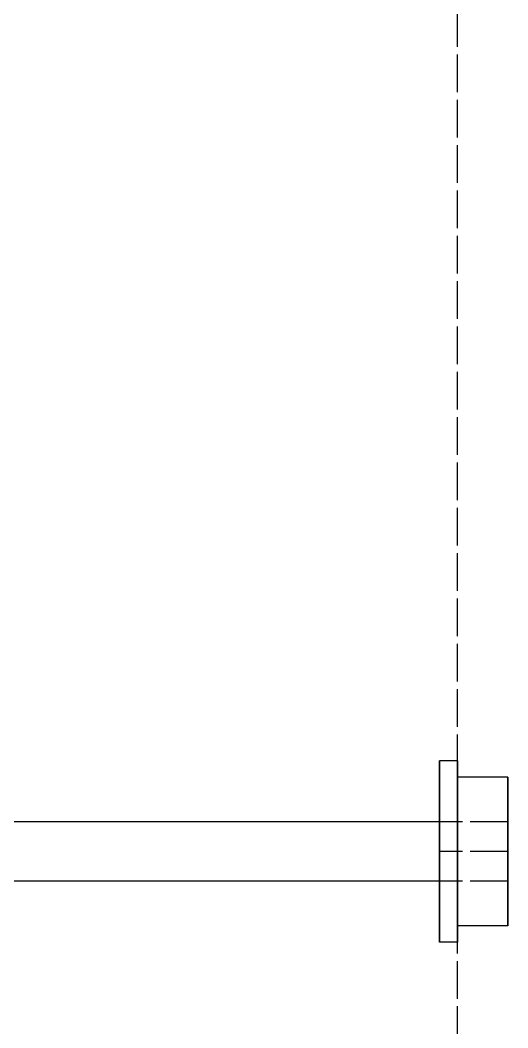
# Model space of a CAD drawing. Header units: millimetres. Extents: x -13 to 272, y -50 to 160.
# Drawn here: x 154.17 to 170.58, y -8.53 to 25.35 of the extents above; entities that cross this region are included whole.
import ezdxf

# ---------------------------------------------------------------- set-up
doc = ezdxf.new("R2010")
doc.units = ezdxf.units.MM
doc.linetypes.add('DASHED', pattern=[1.524, 1.27, -0.254])
doc.layers.add('HIDDEN', color=8, linetype='DASHED')
doc.layers.add('VISIBLE', color=7, linetype='CONTINUOUS')

msp = doc.modelspace()

# ---------------------------------------------------------------- linework, layer by layer
at = {"layer": 'HIDDEN'}
msp.add_line((168.885, -48.705), (168.885, 58.795), dxfattribs=at)
for points in [[(168.285, 0.445), (168.285, 0.34817), (168.285, 0.25135), (168.285, 0.15452), (168.285, 0.0577), (168.285, -0.03913), (168.285, -0.13595), (168.285, -0.23278), (168.285, -0.3296), (168.285, -0.42643), (168.285, -0.52325), (168.285, -0.62008), (168.285, -0.7169), (168.285, -0.81373), (168.285, -0.91056), (168.285, -1.00738), (168.285, -1.10421), (168.285, -1.20103), (168.285, -1.29786), (168.285, -1.39468), (168.285, -1.49151), (168.285, -1.58833), (168.285, -1.68516), (168.285, -1.78198), (168.285, -1.87881), (168.285, -1.97563), (168.285, -2.07246), (168.285, -2.16929), (168.285, -2.26611), (168.285, -2.36294), (168.285, -2.45976), (168.285, -2.55659), (168.285, -2.65341), (168.285, -2.75024), (168.285, -2.84706), (168.285, -2.94389), (168.285, -3.04071), (168.285, -3.13754), (168.285, -3.23437), (168.285, -3.33119), (168.285, -3.42802), (168.285, -3.52484), (168.285, -3.62167), (168.285, -3.71849), (168.285, -3.81532), (168.285, -3.91214), (168.285, -4.00897), (168.285, -4.10579), (168.285, -4.20262), (168.285, -4.29944), (168.285, -4.39627), (168.285, -4.4931), (168.285, -4.58992), (168.285, -4.68675), (168.285, -4.78357), (168.285, -4.8804), (168.285, -4.97722), (168.285, -5.07405), (168.285, -5.17087), (168.285, -5.2677), (168.285, -5.36452), (168.285, -5.46135), (168.285, -5.55817), (168.285, -5.655)], [(168.885, 0.445), (168.885, 0.34817), (168.885, 0.25135), (168.885, 0.15452), (168.885, 0.0577), (168.885, -0.03913), (168.885, -0.13595), (168.885, -0.23278), (168.885, -0.3296), (168.885, -0.42643), (168.885, -0.52325), (168.885, -0.62008), (168.885, -0.7169), (168.885, -0.81373), (168.885, -0.91056), (168.885, -1.00738), (168.885, -1.10421), (168.885, -1.20103), (168.885, -1.29786), (168.885, -1.39468), (168.885, -1.49151), (168.885, -1.58833), (168.885, -1.68516), (168.885, -1.78198), (168.885, -1.87881), (168.885, -1.97563), (168.885, -2.07246), (168.885, -2.16929), (168.885, -2.26611), (168.885, -2.36294), (168.885, -2.45976), (168.885, -2.55659), (168.885, -2.65341), (168.885, -2.75024), (168.885, -2.84706), (168.885, -2.94389), (168.885, -3.04071), (168.885, -3.13754), (168.885, -3.23437), (168.885, -3.33119), (168.885, -3.42802), (168.885, -3.52484), (168.885, -3.62167), (168.885, -3.71849), (168.885, -3.81532), (168.885, -3.91214), (168.885, -4.00897), (168.885, -4.10579), (168.885, -4.20262), (168.885, -4.29944), (168.885, -4.39627), (168.885, -4.4931), (168.885, -4.58992), (168.885, -4.68675), (168.885, -4.78357), (168.885, -4.8804), (168.885, -4.97722), (168.885, -5.07405), (168.885, -5.17087), (168.885, -5.2677), (168.885, -5.36452), (168.885, -5.46135), (168.885, -5.55817), (168.885, -5.655)], [(168.885, -2.605), (168.885, -2.56532), (168.885, -2.52563), (168.885, -2.48595), (168.885, -2.44627), (168.885, -2.40659), (168.885, -2.3669), (168.885, -2.32722), (168.885, -2.28754), (168.885, -2.24786), (168.885, -2.20817), (168.885, -2.16849), (168.885, -2.12881), (168.885, -2.08913), (168.885, -2.04944), (168.885, -2.00976), (168.885, -1.97008), (168.885, -1.9304), (168.885, -1.89071), (168.885, -1.85103), (168.885, -1.81135), (168.885, -1.77167), (168.885, -1.73198), (168.885, -1.6923), (168.885, -1.65262), (168.885, -1.61294), (168.885, -1.57325), (168.885, -1.53357), (168.885, -1.49389), (168.885, -1.45421), (168.885, -1.41452), (168.885, -1.37484), (168.885, -1.33516), (168.885, -1.29548), (168.885, -1.25579), (168.885, -1.21611), (168.885, -1.17643), (168.885, -1.13675), (168.885, -1.09706), (168.885, -1.05738), (168.885, -1.0177), (168.885, -0.97802), (168.885, -0.93833), (168.885, -0.89865), (168.885, -0.85897), (168.885, -0.81929), (168.885, -0.7796), (168.885, -0.73992), (168.885, -0.70024), (168.885, -0.66056), (168.885, -0.62087), (168.885, -0.58119), (168.885, -0.54151), (168.885, -0.50183), (168.885, -0.46214), (168.885, -0.42246), (168.885, -0.38278), (168.885, -0.3431), (168.885, -0.30341), (168.885, -0.26373), (168.885, -0.22405), (168.885, -0.18437), (168.885, -0.14468), (168.885, -0.105)], [(168.885, -0.105), (168.885, -0.18437), (168.885, -0.26373), (168.885, -0.3431), (168.885, -0.42246), (168.885, -0.50183), (168.885, -0.58119), (168.885, -0.66056), (168.885, -0.73992), (168.885, -0.81929), (168.885, -0.89865), (168.885, -0.97802), (168.885, -1.05738), (168.885, -1.13675), (168.885, -1.21611), (168.885, -1.29548), (168.885, -1.37484), (168.885, -1.45421), (168.885, -1.53357), (168.885, -1.61294), (168.885, -1.6923), (168.885, -1.77167), (168.885, -1.85103), (168.885, -1.9304), (168.885, -2.00976), (168.885, -2.08913), (168.885, -2.16849), (168.885, -2.24786), (168.885, -2.32722), (168.885, -2.40659), (168.885, -2.48595), (168.885, -2.56532), (168.885, -2.64468), (168.885, -2.72405), (168.885, -2.80341), (168.885, -2.88278), (168.885, -2.96214), (168.885, -3.04151), (168.885, -3.12087), (168.885, -3.20024), (168.885, -3.2796), (168.885, -3.35897), (168.885, -3.43833), (168.885, -3.5177), (168.885, -3.59706), (168.885, -3.67643), (168.885, -3.75579), (168.885, -3.83516), (168.885, -3.91452), (168.885, -3.99389), (168.885, -4.07325), (168.885, -4.15262), (168.885, -4.23198), (168.885, -4.31135), (168.885, -4.39071), (168.885, -4.47008), (168.885, -4.54944), (168.885, -4.62881), (168.885, -4.70817), (168.885, -4.78754), (168.885, -4.8669), (168.885, -4.94627), (168.885, -5.02563), (168.885, -5.105)], [(170.585, -0.105), (170.585, -0.18437), (170.585, -0.26373), (170.585, -0.3431), (170.585, -0.42246), (170.585, -0.50183), (170.585, -0.58119), (170.585, -0.66056), (170.585, -0.73992), (170.585, -0.81929), (170.585, -0.89865), (170.585, -0.97802), (170.585, -1.05738), (170.585, -1.13675), (170.585, -1.21611), (170.585, -1.29548), (170.585, -1.37484), (170.585, -1.45421), (170.585, -1.53357), (170.585, -1.61294), (170.585, -1.6923), (170.585, -1.77167), (170.585, -1.85103), (170.585, -1.9304), (170.585, -2.00976), (170.585, -2.08913), (170.585, -2.16849), (170.585, -2.24786), (170.585, -2.32722), (170.585, -2.40659), (170.585, -2.48595), (170.585, -2.56532), (170.585, -2.64468), (170.585, -2.72405), (170.585, -2.80341), (170.585, -2.88278), (170.585, -2.96214), (170.585, -3.04151), (170.585, -3.12087), (170.585, -3.20024), (170.585, -3.2796), (170.585, -3.35897), (170.585, -3.43833), (170.585, -3.5177), (170.585, -3.59706), (170.585, -3.67643), (170.585, -3.75579), (170.585, -3.83516), (170.585, -3.91452), (170.585, -3.99389), (170.585, -4.07325), (170.585, -4.15262), (170.585, -4.23198), (170.585, -4.31135), (170.585, -4.39071), (170.585, -4.47008), (170.585, -4.54944), (170.585, -4.62881), (170.585, -4.70817), (170.585, -4.78754), (170.585, -4.8669), (170.585, -4.94627), (170.585, -5.02563), (170.585, -5.105)], [(168.285, -2.605), (168.285, -2.58913), (168.285, -2.57325), (168.285, -2.55738), (168.285, -2.54151), (168.285, -2.52563), (168.285, -2.50976), (168.285, -2.49389), (168.285, -2.47802), (168.285, -2.46214), (168.285, -2.44627), (168.285, -2.4304), (168.285, -2.41452), (168.285, -2.39865), (168.285, -2.38278), (168.285, -2.3669), (168.285, -2.35103), (168.285, -2.33516), (168.285, -2.31929), (168.285, -2.30341), (168.285, -2.28754), (168.285, -2.27167), (168.285, -2.25579), (168.285, -2.23992), (168.285, -2.22405), (168.285, -2.20817), (168.285, -2.1923), (168.285, -2.17643), (168.285, -2.16056), (168.285, -2.14468), (168.285, -2.12881), (168.285, -2.11294), (168.285, -2.09706), (168.285, -2.08119), (168.285, -2.06532), (168.285, -2.04944), (168.285, -2.03357), (168.285, -2.0177), (168.285, -2.00183), (168.285, -1.98595), (168.285, -1.97008), (168.285, -1.95421), (168.285, -1.93833), (168.285, -1.92246), (168.285, -1.90659), (168.285, -1.89071), (168.285, -1.87484), (168.285, -1.85897), (168.285, -1.8431), (168.285, -1.82722), (168.285, -1.81135), (168.285, -1.79548), (168.285, -1.7796), (168.285, -1.76373), (168.285, -1.74786), (168.285, -1.73198), (168.285, -1.71611), (168.285, -1.70024), (168.285, -1.68437), (168.285, -1.66849), (168.285, -1.65262), (168.285, -1.63675), (168.285, -1.62087), (168.285, -1.605)], [(168.285, -1.605), (168.285, -1.63675), (168.285, -1.66849), (168.285, -1.70024), (168.285, -1.73198), (168.285, -1.76373), (168.285, -1.79548), (168.285, -1.82722), (168.285, -1.85897), (168.285, -1.89071), (168.285, -1.92246), (168.285, -1.95421), (168.285, -1.98595), (168.285, -2.0177), (168.285, -2.04944), (168.285, -2.08119), (168.285, -2.11294), (168.285, -2.14468), (168.285, -2.17643), (168.285, -2.20817), (168.285, -2.23992), (168.285, -2.27167), (168.285, -2.30341), (168.285, -2.33516), (168.285, -2.3669), (168.285, -2.39865), (168.285, -2.4304), (168.285, -2.46214), (168.285, -2.49389), (168.285, -2.52563), (168.285, -2.55738), (168.285, -2.58913), (168.285, -2.62087), (168.285, -2.65262), (168.285, -2.68437), (168.285, -2.71611), (168.285, -2.74786), (168.285, -2.7796), (168.285, -2.81135), (168.285, -2.8431), (168.285, -2.87484), (168.285, -2.90659), (168.285, -2.93833), (168.285, -2.97008), (168.285, -3.00183), (168.285, -3.03357), (168.285, -3.06532), (168.285, -3.09706), (168.285, -3.12881), (168.285, -3.16056), (168.285, -3.1923), (168.285, -3.22405), (168.285, -3.25579), (168.285, -3.28754), (168.285, -3.31929), (168.285, -3.35103), (168.285, -3.38278), (168.285, -3.41452), (168.285, -3.44627), (168.285, -3.47802), (168.285, -3.50976), (168.285, -3.54151), (168.285, -3.57325), (168.285, -3.605)], [(170.585, -1.605), (168.285, -1.605)], [(170.585, -1.605), (168.285, -1.605)], [(170.585, -2.605), (170.585, -2.58913), (170.585, -2.57325), (170.585, -2.55738), (170.585, -2.54151), (170.585, -2.52563), (170.585, -2.50976), (170.585, -2.49389), (170.585, -2.47802), (170.585, -2.46214), (170.585, -2.44627), (170.585, -2.4304), (170.585, -2.41452), (170.585, -2.39865), (170.585, -2.38278), (170.585, -2.3669), (170.585, -2.35103), (170.585, -2.33516), (170.585, -2.31929), (170.585, -2.30341), (170.585, -2.28754), (170.585, -2.27167), (170.585, -2.25579), (170.585, -2.23992), (170.585, -2.22405), (170.585, -2.20817), (170.585, -2.1923), (170.585, -2.17643), (170.585, -2.16056), (170.585, -2.14468), (170.585, -2.12881), (170.585, -2.11294), (170.585, -2.09706), (170.585, -2.08119), (170.585, -2.06532), (170.585, -2.04944), (170.585, -2.03357), (170.585, -2.0177), (170.585, -2.00183), (170.585, -1.98595), (170.585, -1.97008), (170.585, -1.95421), (170.585, -1.93833), (170.585, -1.92246), (170.585, -1.90659), (170.585, -1.89071), (170.585, -1.87484), (170.585, -1.85897), (170.585, -1.8431), (170.585, -1.82722), (170.585, -1.81135), (170.585, -1.79548), (170.585, -1.7796), (170.585, -1.76373), (170.585, -1.74786), (170.585, -1.73198), (170.585, -1.71611), (170.585, -1.70024), (170.585, -1.68437), (170.585, -1.66849), (170.585, -1.65262), (170.585, -1.63675), (170.585, -1.62087), (170.585, -1.605)], [(170.585, -1.605), (170.585, -1.63675), (170.585, -1.66849), (170.585, -1.70024), (170.585, -1.73198), (170.585, -1.76373), (170.585, -1.79548), (170.585, -1.82722), (170.585, -1.85897), (170.585, -1.89071), (170.585, -1.92246), (170.585, -1.95421), (170.585, -1.98595), (170.585, -2.0177), (170.585, -2.04944), (170.585, -2.08119), (170.585, -2.11294), (170.585, -2.14468), (170.585, -2.17643), (170.585, -2.20817), (170.585, -2.23992), (170.585, -2.27167), (170.585, -2.30341), (170.585, -2.33516), (170.585, -2.3669), (170.585, -2.39865), (170.585, -2.4304), (170.585, -2.46214), (170.585, -2.49389), (170.585, -2.52563), (170.585, -2.55738), (170.585, -2.58913), (170.585, -2.62087), (170.585, -2.65262), (170.585, -2.68437), (170.585, -2.71611), (170.585, -2.74786), (170.585, -2.7796), (170.585, -2.81135), (170.585, -2.8431), (170.585, -2.87484), (170.585, -2.90659), (170.585, -2.93833), (170.585, -2.97008), (170.585, -3.00183), (170.585, -3.03357), (170.585, -3.06532), (170.585, -3.09706), (170.585, -3.12881), (170.585, -3.16056), (170.585, -3.1923), (170.585, -3.22405), (170.585, -3.25579), (170.585, -3.28754), (170.585, -3.31929), (170.585, -3.35103), (170.585, -3.38278), (170.585, -3.41452), (170.585, -3.44627), (170.585, -3.47802), (170.585, -3.50976), (170.585, -3.54151), (170.585, -3.57325), (170.585, -3.605)], [(170.585, -2.605), (170.585, -2.58913), (170.585, -2.57325), (170.585, -2.55738), (170.585, -2.54151), (170.585, -2.52563), (170.585, -2.50976), (170.585, -2.49389), (170.585, -2.47802), (170.585, -2.46214), (170.585, -2.44627), (170.585, -2.4304), (170.585, -2.41452), (170.585, -2.39865), (170.585, -2.38278), (170.585, -2.3669), (170.585, -2.35103), (170.585, -2.33516), (170.585, -2.31929), (170.585, -2.30341), (170.585, -2.28754), (170.585, -2.27167), (170.585, -2.25579), (170.585, -2.23992), (170.585, -2.22405), (170.585, -2.20817), (170.585, -2.1923), (170.585, -2.17643), (170.585, -2.16056), (170.585, -2.14468), (170.585, -2.12881), (170.585, -2.11294), (170.585, -2.09706), (170.585, -2.08119), (170.585, -2.06532), (170.585, -2.04944), (170.585, -2.03357), (170.585, -2.0177), (170.585, -2.00183), (170.585, -1.98595), (170.585, -1.97008), (170.585, -1.95421), (170.585, -1.93833), (170.585, -1.92246), (170.585, -1.90659), (170.585, -1.89071), (170.585, -1.87484), (170.585, -1.85897), (170.585, -1.8431), (170.585, -1.82722), (170.585, -1.81135), (170.585, -1.79548), (170.585, -1.7796), (170.585, -1.76373), (170.585, -1.74786), (170.585, -1.73198), (170.585, -1.71611), (170.585, -1.70024), (170.585, -1.68437), (170.585, -1.66849), (170.585, -1.65262), (170.585, -1.63675), (170.585, -1.62087), (170.585, -1.605)], [(170.585, -1.605), (170.585, -1.63675), (170.585, -1.66849), (170.585, -1.70024), (170.585, -1.73198), (170.585, -1.76373), (170.585, -1.79548), (170.585, -1.82722), (170.585, -1.85897), (170.585, -1.89071), (170.585, -1.92246), (170.585, -1.95421), (170.585, -1.98595), (170.585, -2.0177), (170.585, -2.04944), (170.585, -2.08119), (170.585, -2.11294), (170.585, -2.14468), (170.585, -2.17643), (170.585, -2.20817), (170.585, -2.23992), (170.585, -2.27167), (170.585, -2.30341), (170.585, -2.33516), (170.585, -2.3669), (170.585, -2.39865), (170.585, -2.4304), (170.585, -2.46214), (170.585, -2.49389), (170.585, -2.52563), (170.585, -2.55738), (170.585, -2.58913), (170.585, -2.62087), (170.585, -2.65262), (170.585, -2.68437), (170.585, -2.71611), (170.585, -2.74786), (170.585, -2.7796), (170.585, -2.81135), (170.585, -2.8431), (170.585, -2.87484), (170.585, -2.90659), (170.585, -2.93833), (170.585, -2.97008), (170.585, -3.00183), (170.585, -3.03357), (170.585, -3.06532), (170.585, -3.09706), (170.585, -3.12881), (170.585, -3.16056), (170.585, -3.1923), (170.585, -3.22405), (170.585, -3.25579), (170.585, -3.28754), (170.585, -3.31929), (170.585, -3.35103), (170.585, -3.38278), (170.585, -3.41452), (170.585, -3.44627), (170.585, -3.47802), (170.585, -3.50976), (170.585, -3.54151), (170.585, -3.57325), (170.585, -3.605)], [(168.285, -3.605), (168.285, -3.58913), (168.285, -3.57325), (168.285, -3.55738), (168.285, -3.54151), (168.285, -3.52563), (168.285, -3.50976), (168.285, -3.49389), (168.285, -3.47802), (168.285, -3.46214), (168.285, -3.44627), (168.285, -3.4304), (168.285, -3.41452), (168.285, -3.39865), (168.285, -3.38278), (168.285, -3.3669), (168.285, -3.35103), (168.285, -3.33516), (168.285, -3.31929), (168.285, -3.30341), (168.285, -3.28754), (168.285, -3.27167), (168.285, -3.25579), (168.285, -3.23992), (168.285, -3.22405), (168.285, -3.20817), (168.285, -3.1923), (168.285, -3.17643), (168.285, -3.16056), (168.285, -3.14468), (168.285, -3.12881), (168.285, -3.11294), (168.285, -3.09706), (168.285, -3.08119), (168.285, -3.06532), (168.285, -3.04944), (168.285, -3.03357), (168.285, -3.0177), (168.285, -3.00183), (168.285, -2.98595), (168.285, -2.97008), (168.285, -2.95421), (168.285, -2.93833), (168.285, -2.92246), (168.285, -2.90659), (168.285, -2.89071), (168.285, -2.87484), (168.285, -2.85897), (168.285, -2.8431), (168.285, -2.82722), (168.285, -2.81135), (168.285, -2.79548), (168.285, -2.7796), (168.285, -2.76373), (168.285, -2.74786), (168.285, -2.73198), (168.285, -2.71611), (168.285, -2.70024), (168.285, -2.68437), (168.285, -2.66849), (168.285, -2.65262), (168.285, -2.63675), (168.285, -2.62087), (168.285, -2.605)], [(170.585, -2.605), (168.285, -2.605)], [(168.885, -5.105), (168.885, -5.06532), (168.885, -5.02563), (168.885, -4.98595), (168.885, -4.94627), (168.885, -4.90659), (168.885, -4.8669), (168.885, -4.82722), (168.885, -4.78754), (168.885, -4.74786), (168.885, -4.70817), (168.885, -4.66849), (168.885, -4.62881), (168.885, -4.58913), (168.885, -4.54944), (168.885, -4.50976), (168.885, -4.47008), (168.885, -4.4304), (168.885, -4.39071), (168.885, -4.35103), (168.885, -4.31135), (168.885, -4.27167), (168.885, -4.23198), (168.885, -4.1923), (168.885, -4.15262), (168.885, -4.11294), (168.885, -4.07325), (168.885, -4.03357), (168.885, -3.99389), (168.885, -3.95421), (168.885, -3.91452), (168.885, -3.87484), (168.885, -3.83516), (168.885, -3.79548), (168.885, -3.75579), (168.885, -3.71611), (168.885, -3.67643), (168.885, -3.63675), (168.885, -3.59706), (168.885, -3.55738), (168.885, -3.5177), (168.885, -3.47802), (168.885, -3.43833), (168.885, -3.39865), (168.885, -3.35897), (168.885, -3.31929), (168.885, -3.2796), (168.885, -3.23992), (168.885, -3.20024), (168.885, -3.16056), (168.885, -3.12087), (168.885, -3.08119), (168.885, -3.04151), (168.885, -3.00183), (168.885, -2.96214), (168.885, -2.92246), (168.885, -2.88278), (168.885, -2.8431), (168.885, -2.80341), (168.885, -2.76373), (168.885, -2.72405), (168.885, -2.68437), (168.885, -2.64468), (168.885, -2.605)], [(170.585, -3.605), (170.585, -3.58913), (170.585, -3.57325), (170.585, -3.55738), (170.585, -3.54151), (170.585, -3.52563), (170.585, -3.50976), (170.585, -3.49389), (170.585, -3.47802), (170.585, -3.46214), (170.585, -3.44627), (170.585, -3.4304), (170.585, -3.41452), (170.585, -3.39865), (170.585, -3.38278), (170.585, -3.3669), (170.585, -3.35103), (170.585, -3.33516), (170.585, -3.31929), (170.585, -3.30341), (170.585, -3.28754), (170.585, -3.27167), (170.585, -3.25579), (170.585, -3.23992), (170.585, -3.22405), (170.585, -3.20817), (170.585, -3.1923), (170.585, -3.17643), (170.585, -3.16056), (170.585, -3.14468), (170.585, -3.12881), (170.585, -3.11294), (170.585, -3.09706), (170.585, -3.08119), (170.585, -3.06532), (170.585, -3.04944), (170.585, -3.03357), (170.585, -3.0177), (170.585, -3.00183), (170.585, -2.98595), (170.585, -2.97008), (170.585, -2.95421), (170.585, -2.93833), (170.585, -2.92246), (170.585, -2.90659), (170.585, -2.89071), (170.585, -2.87484), (170.585, -2.85897), (170.585, -2.8431), (170.585, -2.82722), (170.585, -2.81135), (170.585, -2.79548), (170.585, -2.7796), (170.585, -2.76373), (170.585, -2.74786), (170.585, -2.73198), (170.585, -2.71611), (170.585, -2.70024), (170.585, -2.68437), (170.585, -2.66849), (170.585, -2.65262), (170.585, -2.63675), (170.585, -2.62087), (170.585, -2.605)], [(170.585, -3.605), (170.585, -3.58913), (170.585, -3.57325), (170.585, -3.55738), (170.585, -3.54151), (170.585, -3.52563), (170.585, -3.50976), (170.585, -3.49389), (170.585, -3.47802), (170.585, -3.46214), (170.585, -3.44627), (170.585, -3.4304), (170.585, -3.41452), (170.585, -3.39865), (170.585, -3.38278), (170.585, -3.3669), (170.585, -3.35103), (170.585, -3.33516), (170.585, -3.31929), (170.585, -3.30341), (170.585, -3.28754), (170.585, -3.27167), (170.585, -3.25579), (170.585, -3.23992), (170.585, -3.22405), (170.585, -3.20817), (170.585, -3.1923), (170.585, -3.17643), (170.585, -3.16056), (170.585, -3.14468), (170.585, -3.12881), (170.585, -3.11294), (170.585, -3.09706), (170.585, -3.08119), (170.585, -3.06532), (170.585, -3.04944), (170.585, -3.03357), (170.585, -3.0177), (170.585, -3.00183), (170.585, -2.98595), (170.585, -2.97008), (170.585, -2.95421), (170.585, -2.93833), (170.585, -2.92246), (170.585, -2.90659), (170.585, -2.89071), (170.585, -2.87484), (170.585, -2.85897), (170.585, -2.8431), (170.585, -2.82722), (170.585, -2.81135), (170.585, -2.79548), (170.585, -2.7796), (170.585, -2.76373), (170.585, -2.74786), (170.585, -2.73198), (170.585, -2.71611), (170.585, -2.70024), (170.585, -2.68437), (170.585, -2.66849), (170.585, -2.65262), (170.585, -2.63675), (170.585, -2.62087), (170.585, -2.605)], [(170.585, -3.605), (168.285, -3.605)], [(170.585, -3.605), (168.285, -3.605)]]:
    msp.add_lwpolyline(points, dxfattribs=at)
at = {"layer": 'VISIBLE'}
for points in [[(168.285, -2.605), (168.285, -2.55659), (168.285, -2.50817), (168.285, -2.45976), (168.285, -2.41135), (168.285, -2.36294), (168.285, -2.31452), (168.285, -2.26611), (168.285, -2.2177), (168.285, -2.16929), (168.285, -2.12087), (168.285, -2.07246), (168.285, -2.02405), (168.285, -1.97563), (168.285, -1.92722), (168.285, -1.87881), (168.285, -1.8304), (168.285, -1.78198), (168.285, -1.73357), (168.285, -1.68516), (168.285, -1.63675), (168.285, -1.58833), (168.285, -1.53992), (168.285, -1.49151), (168.285, -1.4431), (168.285, -1.39468), (168.285, -1.34627), (168.285, -1.29786), (168.285, -1.24944), (168.285, -1.20103), (168.285, -1.15262), (168.285, -1.10421), (168.285, -1.05579), (168.285, -1.00738), (168.285, -0.95897), (168.285, -0.91056), (168.285, -0.86214), (168.285, -0.81373), (168.285, -0.76532), (168.285, -0.7169), (168.285, -0.66849), (168.285, -0.62008), (168.285, -0.57167), (168.285, -0.52325), (168.285, -0.47484), (168.285, -0.42643), (168.285, -0.37802), (168.285, -0.3296), (168.285, -0.28119), (168.285, -0.23278), (168.285, -0.18437), (168.285, -0.13595), (168.285, -0.08754), (168.285, -0.03913), (168.285, 0.00929), (168.285, 0.0577), (168.285, 0.10611), (168.285, 0.15452), (168.285, 0.20294), (168.285, 0.25135), (168.285, 0.29976), (168.285, 0.34817), (168.285, 0.39659), (168.285, 0.445)], [(168.885, 0.445), (168.285, 0.445)], [(168.885, -2.605), (168.885, -2.55659), (168.885, -2.50817), (168.885, -2.45976), (168.885, -2.41135), (168.885, -2.36294), (168.885, -2.31452), (168.885, -2.26611), (168.885, -2.2177), (168.885, -2.16929), (168.885, -2.12087), (168.885, -2.07246), (168.885, -2.02405), (168.885, -1.97563), (168.885, -1.92722), (168.885, -1.87881), (168.885, -1.8304), (168.885, -1.78198), (168.885, -1.73357), (168.885, -1.68516), (168.885, -1.63675), (168.885, -1.58833), (168.885, -1.53992), (168.885, -1.49151), (168.885, -1.4431), (168.885, -1.39468), (168.885, -1.34627), (168.885, -1.29786), (168.885, -1.24944), (168.885, -1.20103), (168.885, -1.15262), (168.885, -1.10421), (168.885, -1.05579), (168.885, -1.00738), (168.885, -0.95897), (168.885, -0.91056), (168.885, -0.86214), (168.885, -0.81373), (168.885, -0.76532), (168.885, -0.7169), (168.885, -0.66849), (168.885, -0.62008), (168.885, -0.57167), (168.885, -0.52325), (168.885, -0.47484), (168.885, -0.42643), (168.885, -0.37802), (168.885, -0.3296), (168.885, -0.28119), (168.885, -0.23278), (168.885, -0.18437), (168.885, -0.13595), (168.885, -0.08754), (168.885, -0.03913), (168.885, 0.00929), (168.885, 0.0577), (168.885, 0.10611), (168.885, 0.15452), (168.885, 0.20294), (168.885, 0.25135), (168.885, 0.29976), (168.885, 0.34817), (168.885, 0.39659), (168.885, 0.445)], [(170.585, -0.105), (168.885, -0.105)], [(170.585, -2.605), (170.585, -2.56532), (170.585, -2.52563), (170.585, -2.48595), (170.585, -2.44627), (170.585, -2.40659), (170.585, -2.3669), (170.585, -2.32722), (170.585, -2.28754), (170.585, -2.24786), (170.585, -2.20817), (170.585, -2.16849), (170.585, -2.12881), (170.585, -2.08913), (170.585, -2.04944), (170.585, -2.00976), (170.585, -1.97008), (170.585, -1.9304), (170.585, -1.89071), (170.585, -1.85103), (170.585, -1.81135), (170.585, -1.77167), (170.585, -1.73198), (170.585, -1.6923), (170.585, -1.65262), (170.585, -1.61294), (170.585, -1.57325), (170.585, -1.53357), (170.585, -1.49389), (170.585, -1.45421), (170.585, -1.41452), (170.585, -1.37484), (170.585, -1.33516), (170.585, -1.29548), (170.585, -1.25579), (170.585, -1.21611), (170.585, -1.17643), (170.585, -1.13675), (170.585, -1.09706), (170.585, -1.05738), (170.585, -1.0177), (170.585, -0.97802), (170.585, -0.93833), (170.585, -0.89865), (170.585, -0.85897), (170.585, -0.81929), (170.585, -0.7796), (170.585, -0.73992), (170.585, -0.70024), (170.585, -0.66056), (170.585, -0.62087), (170.585, -0.58119), (170.585, -0.54151), (170.585, -0.50183), (170.585, -0.46214), (170.585, -0.42246), (170.585, -0.38278), (170.585, -0.3431), (170.585, -0.30341), (170.585, -0.26373), (170.585, -0.22405), (170.585, -0.18437), (170.585, -0.14468), (170.585, -0.105)], [(168.285, -1.605), (152.385, -1.605)], [(168.285, -5.655), (168.285, -5.60659), (168.285, -5.55817), (168.285, -5.50976), (168.285, -5.46135), (168.285, -5.41294), (168.285, -5.36452), (168.285, -5.31611), (168.285, -5.2677), (168.285, -5.21929), (168.285, -5.17087), (168.285, -5.12246), (168.285, -5.07405), (168.285, -5.02563), (168.285, -4.97722), (168.285, -4.92881), (168.285, -4.8804), (168.285, -4.83198), (168.285, -4.78357), (168.285, -4.73516), (168.285, -4.68675), (168.285, -4.63833), (168.285, -4.58992), (168.285, -4.54151), (168.285, -4.4931), (168.285, -4.44468), (168.285, -4.39627), (168.285, -4.34786), (168.285, -4.29944), (168.285, -4.25103), (168.285, -4.20262), (168.285, -4.15421), (168.285, -4.10579), (168.285, -4.05738), (168.285, -4.00897), (168.285, -3.96056), (168.285, -3.91214), (168.285, -3.86373), (168.285, -3.81532), (168.285, -3.7669), (168.285, -3.71849), (168.285, -3.67008), (168.285, -3.62167), (168.285, -3.57325), (168.285, -3.52484), (168.285, -3.47643), (168.285, -3.42802), (168.285, -3.3796), (168.285, -3.33119), (168.285, -3.28278), (168.285, -3.23437), (168.285, -3.18595), (168.285, -3.13754), (168.285, -3.08913), (168.285, -3.04071), (168.285, -2.9923), (168.285, -2.94389), (168.285, -2.89548), (168.285, -2.84706), (168.285, -2.79865), (168.285, -2.75024), (168.285, -2.70183), (168.285, -2.65341), (168.285, -2.605)], [(168.885, -5.655), (168.885, -5.60659), (168.885, -5.55817), (168.885, -5.50976), (168.885, -5.46135), (168.885, -5.41294), (168.885, -5.36452), (168.885, -5.31611), (168.885, -5.2677), (168.885, -5.21929), (168.885, -5.17087), (168.885, -5.12246), (168.885, -5.07405), (168.885, -5.02563), (168.885, -4.97722), (168.885, -4.92881), (168.885, -4.8804), (168.885, -4.83198), (168.885, -4.78357), (168.885, -4.73516), (168.885, -4.68675), (168.885, -4.63833), (168.885, -4.58992), (168.885, -4.54151), (168.885, -4.4931), (168.885, -4.44468), (168.885, -4.39627), (168.885, -4.34786), (168.885, -4.29944), (168.885, -4.25103), (168.885, -4.20262), (168.885, -4.15421), (168.885, -4.10579), (168.885, -4.05738), (168.885, -4.00897), (168.885, -3.96056), (168.885, -3.91214), (168.885, -3.86373), (168.885, -3.81532), (168.885, -3.7669), (168.885, -3.71849), (168.885, -3.67008), (168.885, -3.62167), (168.885, -3.57325), (168.885, -3.52484), (168.885, -3.47643), (168.885, -3.42802), (168.885, -3.3796), (168.885, -3.33119), (168.885, -3.28278), (168.885, -3.23437), (168.885, -3.18595), (168.885, -3.13754), (168.885, -3.08913), (168.885, -3.04071), (168.885, -2.9923), (168.885, -2.94389), (168.885, -2.89548), (168.885, -2.84706), (168.885, -2.79865), (168.885, -2.75024), (168.885, -2.70183), (168.885, -2.65341), (168.885, -2.605)], [(170.585, -5.105), (170.585, -5.06532), (170.585, -5.02563), (170.585, -4.98595), (170.585, -4.94627), (170.585, -4.90659), (170.585, -4.8669), (170.585, -4.82722), (170.585, -4.78754), (170.585, -4.74786), (170.585, -4.70817), (170.585, -4.66849), (170.585, -4.62881), (170.585, -4.58913), (170.585, -4.54944), (170.585, -4.50976), (170.585, -4.47008), (170.585, -4.4304), (170.585, -4.39071), (170.585, -4.35103), (170.585, -4.31135), (170.585, -4.27167), (170.585, -4.23198), (170.585, -4.1923), (170.585, -4.15262), (170.585, -4.11294), (170.585, -4.07325), (170.585, -4.03357), (170.585, -3.99389), (170.585, -3.95421), (170.585, -3.91452), (170.585, -3.87484), (170.585, -3.83516), (170.585, -3.79548), (170.585, -3.75579), (170.585, -3.71611), (170.585, -3.67643), (170.585, -3.63675), (170.585, -3.59706), (170.585, -3.55738), (170.585, -3.5177), (170.585, -3.47802), (170.585, -3.43833), (170.585, -3.39865), (170.585, -3.35897), (170.585, -3.31929), (170.585, -3.2796), (170.585, -3.23992), (170.585, -3.20024), (170.585, -3.16056), (170.585, -3.12087), (170.585, -3.08119), (170.585, -3.04151), (170.585, -3.00183), (170.585, -2.96214), (170.585, -2.92246), (170.585, -2.88278), (170.585, -2.8431), (170.585, -2.80341), (170.585, -2.76373), (170.585, -2.72405), (170.585, -2.68437), (170.585, -2.64468), (170.585, -2.605)], [(168.285, -3.605), (152.385, -3.605)], [(170.585, -5.105), (168.885, -5.105)], [(168.885, -5.655), (168.285, -5.655)]]:
    msp.add_lwpolyline(points, dxfattribs=at)

doc.saveas('drawing.dxf')
